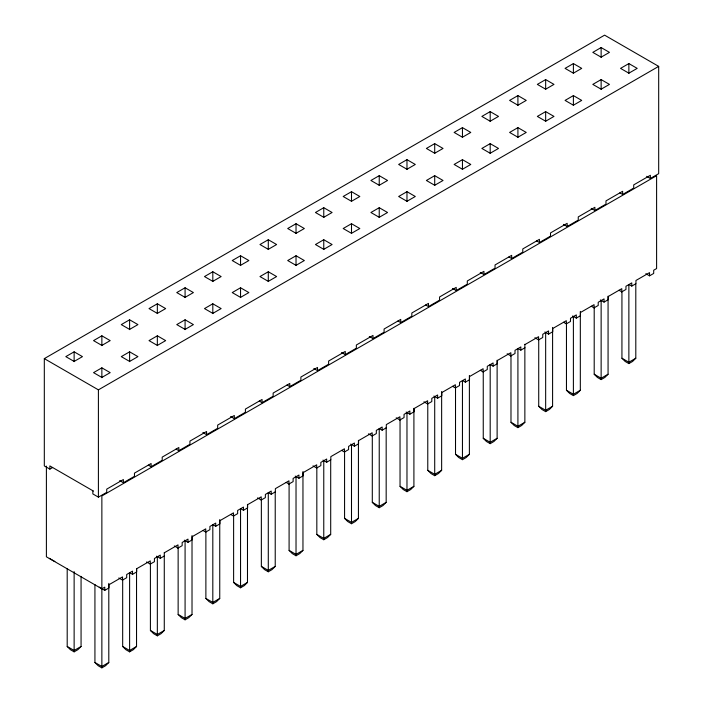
<?xml version="1.0" encoding="UTF-8"?>
<svg xmlns="http://www.w3.org/2000/svg" width="703" height="703" viewBox="0 0 703 703"><rect width="100%" height="100%" fill="white"/><g stroke="black" fill="none" stroke-linecap="round" stroke-linejoin="round"><path stroke-width="1.05" d="M67.198 568.718L67.198 646.479L70.397 649.686L74.131 651.839L74.131 571.627M94.931 584.465L94.931 662.49L98.139 665.697L101.865 667.85L101.865 495.949L656.602 175.671L656.602 268.555L653.693 270.233L653.693 273.441L649.537 275.84L645.837 273.704M122.674 579.404L122.674 646.479L125.872 649.686L129.607 651.839L129.607 572.725M150.407 563.393L150.407 630.468L153.614 633.667L157.34 635.82L157.34 556.706M178.14 547.373L178.14 614.448L181.348 617.656L185.082 619.809L185.082 540.695M455.518 387.239L455.518 454.314L458.716 457.521L462.451 459.674L462.451 380.56M483.251 371.228L483.251 438.303L486.45 441.502L490.184 443.655L490.184 364.541M510.984 355.208L510.984 422.283L514.192 425.491L517.918 427.644L517.918 348.53M566.46 323.187L566.46 390.262L569.667 393.46L573.393 395.613L573.393 316.499M621.935 291.42L621.935 358.231L625.134 361.439L628.869 363.592L628.869 284.478M81.065 576.39L81.065 646.479L77.866 649.686L74.131 651.839M108.798 583.367L108.798 662.49L105.599 665.697L101.865 667.85M136.54 568.455L136.54 646.479L133.333 649.686L129.607 651.839M164.274 552.435L164.274 630.468L161.075 633.667L157.34 635.82M192.016 535.598L192.016 614.448L188.808 617.656L185.082 619.809M219.749 519.579L219.749 598.438L216.55 601.645L212.816 603.798L209.081 601.645L205.882 598.438L205.882 531.363M247.482 504.394L247.482 582.427L244.284 585.625L240.549 587.778L236.823 585.625L233.616 582.427L233.616 515.352M275.224 491.669L275.224 566.407L272.017 569.615L268.291 571.767L264.556 569.615L261.358 566.407L261.358 499.332M302.958 471.537L302.958 550.396L299.759 553.604L296.025 555.757L292.299 553.604L289.091 550.396L289.091 483.321M330.7 459.639L330.7 534.385L327.493 537.584L323.767 539.737L320.032 537.584L316.825 534.385L316.825 467.31M358.433 440.342L358.433 518.366L355.235 521.573L351.5 523.726L347.765 521.573L344.567 518.366L344.567 451.291M386.175 427.617L386.175 502.355L382.968 505.562L379.233 507.715L375.507 505.562L372.3 502.355L372.3 435.28M413.909 408.311L413.909 486.344L410.701 489.543L406.975 491.696L403.241 489.543L400.042 486.344L400.042 419.269M441.642 391.474L441.642 470.325L438.444 473.532L434.709 475.685L430.983 473.532L427.776 470.325L427.776 403.25M469.384 375.455L469.384 454.314L466.177 457.521L462.451 459.674M497.118 360.27L497.118 438.303L493.919 441.502L490.184 443.655M524.86 344.259L524.86 422.283L521.652 425.491L517.918 427.644M552.593 327.413L552.593 406.272L549.386 409.48L545.66 411.633L541.925 409.48L538.726 406.272L538.726 339.197M580.327 311.403L580.327 390.262L577.128 393.46L573.393 395.613M608.069 296.218L608.069 374.242L604.861 377.449L601.135 379.602L597.401 377.449L594.202 374.242L594.202 307.167M635.802 283.757L635.802 358.231L632.603 361.439L628.869 363.592M52.637 467.521L49.86 469.121L44.315 465.922L44.315 358.627L604.598 35.15L658.685 66.381L658.685 173.667L650.363 178.474L646.663 176.339M74.131 351.825L65.81 356.623L74.131 361.43L82.453 356.623L74.131 351.825L74.131 361.658M101.865 335.806L93.543 340.612L101.865 345.419L110.186 340.612L101.865 335.806L101.865 345.639M129.607 319.795L121.285 324.601L129.607 329.399L137.929 324.601L129.607 319.795L129.607 329.628M157.34 303.784L149.018 308.582L157.34 313.389L165.662 308.582L157.34 303.784L157.34 313.617M185.082 287.764L176.761 292.571L185.082 297.378L193.395 292.571L185.082 287.764L185.082 297.597M212.816 271.753L204.494 276.56L212.816 281.358L221.137 276.56L212.816 271.753L212.816 281.587M240.549 255.743L232.227 260.541L240.549 265.347L248.871 260.541L240.549 255.743L240.549 265.576M268.291 239.723L259.969 244.53L268.291 249.337L276.613 244.53L268.291 239.723L268.291 249.556M296.025 223.712L287.703 228.519L296.025 233.317L304.346 228.519L296.025 223.712L296.025 233.545M323.767 207.701L315.445 212.499L323.767 217.306L332.088 212.499L323.767 207.701L323.767 217.535M351.5 191.682L343.178 196.489L351.5 201.295L359.822 196.489L351.5 191.682L351.5 201.515M379.233 175.671L370.912 180.478L379.233 185.276L387.555 180.478L379.233 175.671L379.233 185.504M406.975 159.66L398.654 164.458L406.975 169.265L415.297 164.458L406.975 159.66L406.975 169.493M434.709 143.64L426.387 148.447L434.709 153.254L443.031 148.447L434.709 143.64L434.709 153.474M462.451 127.63L454.129 132.436L462.451 137.234L470.773 132.436L462.451 127.63L462.451 137.463M490.184 111.619L481.863 116.417L490.184 121.224L498.506 116.417L490.184 111.619L490.184 121.452M517.918 95.599L509.605 100.406L517.918 105.213L526.239 100.406L517.918 95.599L517.918 105.432M545.66 79.588L537.338 84.395L545.66 89.193L553.982 84.395L545.66 79.588L545.66 89.422M573.393 63.578L565.071 68.376L573.393 73.182L581.715 68.376L573.393 63.578L573.393 73.411M601.135 47.558L592.814 52.365L601.135 57.171L609.457 52.365L601.135 47.558L601.135 57.391M101.865 367.836L93.543 372.643L101.865 377.441L110.186 372.643L101.865 367.836L101.865 377.669M129.607 351.825L121.285 356.623L129.607 361.43L137.929 356.623L129.607 351.825L129.607 361.658M157.34 335.806L149.018 340.612L157.34 345.419L165.662 340.612L157.34 335.806L157.34 345.639M185.082 319.795L176.761 324.601L185.082 329.399L193.395 324.601L185.082 319.795L185.082 329.628M212.816 303.784L204.494 308.582L212.816 313.389L221.137 308.582L212.816 303.784L212.816 313.617M240.549 287.764L232.227 292.571L240.549 297.378L248.871 292.571L240.549 287.764L240.549 297.597M268.291 271.753L259.969 276.56L268.291 281.358L276.613 276.56L268.291 271.753L268.291 281.587M296.025 255.743L287.703 260.541L296.025 265.347L304.346 260.541L296.025 255.743L296.025 265.576M323.767 239.723L315.445 244.53L323.767 249.337L332.088 244.53L323.767 239.723L323.767 249.556M351.5 223.712L343.178 228.519L351.5 233.317L359.822 228.519L351.5 223.712L351.5 233.545M379.233 207.701L370.912 212.499L379.233 217.306L387.555 212.499L379.233 207.701L379.233 217.535M406.975 191.682L398.654 196.489L406.975 201.295L415.297 196.489L406.975 191.682L406.975 201.515M434.709 175.671L426.387 180.478L434.709 185.276L443.031 180.478L434.709 175.671L434.709 185.504M462.451 159.66L454.129 164.458L462.451 169.265L470.773 164.458L462.451 159.66L462.451 169.493M490.184 143.64L481.863 148.447L490.184 153.254L498.506 148.447L490.184 143.64L490.184 153.474M517.918 127.63L509.605 132.436L517.918 137.234L526.239 132.436L517.918 127.63L517.918 137.463M545.66 111.619L537.338 116.417L545.66 121.224L553.982 116.417L545.66 111.619L545.66 121.452M573.393 95.599L565.071 100.406L573.393 105.213L581.715 100.406L573.393 95.599L573.393 105.432M601.135 79.588L592.814 84.395L601.135 89.193L609.457 84.395L601.135 79.588L601.135 89.422M628.869 63.578L620.547 68.376L628.869 73.182L637.19 68.376L628.869 63.578L628.869 73.411M44.315 358.627L98.402 389.857L658.685 66.381M92.858 490.747L92.858 493.945L98.402 497.144L106.724 492.346L106.724 489.139L123.368 479.534L123.368 482.733L119.668 480.597M123.368 482.733L134.458 476.326L134.458 473.128L151.101 463.523L151.101 466.722L148.324 465.122M151.101 466.722L162.2 460.316L162.2 457.117L178.834 447.503L178.834 450.711L176.066 449.103M178.834 450.711L189.933 444.305L189.933 441.097L206.577 431.493L206.577 434.691L202.877 432.556M206.577 434.691L217.666 428.285L217.666 425.087L234.31 415.482L234.31 418.68L230.61 416.545M234.31 418.68L245.409 412.274L245.409 409.076L262.052 399.462L262.052 402.67L259.275 401.061M262.052 402.67L273.142 396.264L273.142 393.056L289.785 383.451L289.785 386.65L287.009 385.051M289.785 386.65L300.884 380.244L300.884 377.045L317.519 367.441L317.519 370.639L313.828 368.504M317.519 370.639L328.617 364.233L328.617 361.034L345.261 351.421L345.261 354.628L341.561 352.493M345.261 354.628L356.351 348.222L356.351 345.015L372.994 335.41L372.994 338.609L369.295 336.473M372.994 338.609L384.093 332.203L384.093 329.004L400.736 319.399L400.736 322.598L397.96 320.999M400.736 322.598L411.826 316.192L411.826 312.993L428.47 303.38L428.47 306.587L425.693 304.979M428.47 306.587L439.568 300.181L439.568 296.974L456.203 287.369L456.203 290.567L452.512 288.432M456.203 290.567L467.302 284.161L467.302 280.963L483.945 271.358L483.945 274.557L480.246 272.421M483.945 274.557L495.035 268.151L495.035 264.952L511.679 255.338L511.679 258.546L508.91 256.938M511.679 258.546L522.777 252.14L522.777 248.932L539.421 239.328L539.421 242.526L536.644 240.927M539.421 242.526L550.511 236.12L550.511 232.921L567.154 223.317L567.154 226.515L563.455 224.38M567.154 226.515L578.253 220.109L578.253 216.911L594.887 207.297L594.887 210.505L591.197 208.369M594.887 210.505L605.986 204.098L605.986 200.891L622.63 191.286L622.63 194.485L619.853 192.886M622.63 194.485L633.719 188.079L633.719 184.88L650.363 175.275L650.363 178.474M164.414 552.716L178.008 544.869L178.008 548.076L174.309 545.941M524.992 344.54L538.586 336.693L538.586 339.892L534.886 337.756M99.237 587.146L104.782 590.353L108.939 587.945L108.939 584.747L122.533 576.899L122.533 580.098L118.833 577.963M122.533 580.098L126.689 577.699L126.689 574.5L132.516 571.135L132.516 574.333L129.747 572.734M132.516 574.333L136.681 571.934L136.681 568.727L150.266 560.889L150.266 564.087L146.567 561.952M150.266 564.087L154.432 561.688L154.432 558.481L160.258 555.115L160.258 558.323L156.558 556.187M160.258 558.323L164.414 555.924M178.008 548.076L182.165 545.669L182.165 542.47L187.991 539.104L187.991 542.312L184.291 540.176M187.991 542.312L192.147 539.904L192.147 536.705L205.742 528.858L205.742 532.057L202.965 530.457M205.742 532.057L209.907 529.658L209.907 526.459L215.724 523.094L215.724 526.292L212.956 524.693M215.724 526.292L219.89 523.893L219.89 520.686L233.484 512.847L233.484 516.046L230.707 514.447M233.484 516.046L237.64 513.647L237.64 510.44L243.466 507.074L243.466 510.281L240.69 508.682M243.466 510.281L247.623 507.882L247.623 504.675L261.217 496.828L261.217 500.035L257.518 497.9M261.217 500.035L265.374 497.627L265.374 494.429L271.2 491.063L271.2 494.271L268.432 492.662M271.2 494.271L275.365 491.863L275.365 488.664L288.951 480.817L288.951 484.015L286.183 482.416M288.951 484.015L293.116 481.617L293.116 478.418L298.942 475.052L298.942 478.251L295.242 476.116M298.942 478.251L303.098 475.852L303.098 472.644L316.693 464.806L316.693 468.005L312.993 465.869M316.693 468.005L320.849 465.606L320.849 462.398L326.675 459.033L326.675 462.24L322.976 460.105M326.675 462.24L330.832 459.841L330.832 456.634L344.426 448.786L344.426 451.994L341.649 450.386M344.426 451.994L348.591 449.586L348.591 446.387L354.409 443.022L354.409 446.229L350.718 444.094M354.409 446.229L358.574 443.821L358.574 440.623L372.168 432.776L372.168 435.974L368.469 433.839M372.168 435.974L376.325 433.575L376.325 430.377L382.151 427.011L382.151 430.21L379.374 428.61M382.151 430.21L386.307 427.811L386.307 424.603L399.902 416.765L399.902 419.963L396.202 417.828M399.902 419.963L404.058 417.564L404.058 414.357L409.884 410.991L409.884 414.199L406.185 412.063M409.884 414.199L414.049 411.8L414.049 408.592L427.635 400.745L427.635 403.953L423.935 401.817M427.635 403.953L431.8 401.545L431.8 398.346L437.626 394.981L437.626 398.188L433.927 396.053M437.626 398.188L441.783 395.78L441.783 392.582L455.377 384.734L455.377 387.933L452.6 386.334M455.377 387.933L459.534 385.534L459.534 382.335L465.36 378.97L465.36 382.168L462.583 380.569M465.36 382.168L469.516 379.769L469.516 376.562L483.11 368.724L483.11 371.922L480.334 370.323M483.11 371.922L487.276 369.523L487.276 366.316L493.093 362.95L493.093 366.158L490.325 364.558M493.093 366.158L497.258 363.759L497.258 360.551L510.853 352.704L510.853 355.911L507.153 353.776M510.853 355.911L515.009 353.504L515.009 350.305L520.835 346.939L520.835 350.147L518.058 348.539M520.835 350.147L524.992 347.739M538.586 339.892L542.742 337.493L542.742 334.294L548.568 330.928L548.568 334.127L544.869 331.992M548.568 334.127L552.734 331.728L552.734 328.521L566.319 320.682L566.319 323.881L563.551 322.282M566.319 323.881L570.485 321.482L570.485 318.274L576.311 314.909L576.311 318.116L572.611 315.981M576.311 318.116L580.467 315.717L580.467 312.51L594.061 304.663L594.061 307.87L591.285 306.262M594.061 307.87L598.218 305.462L598.218 302.264L604.044 298.898L604.044 302.105L600.344 299.97M604.044 302.105L608.209 299.698L608.209 296.499L621.795 288.652L621.795 291.85L619.027 290.251M621.795 291.85L625.96 289.451L625.96 286.253L631.777 282.887L631.777 286.086L629.009 284.487M631.777 286.086L635.943 283.687L635.943 280.479L649.537 272.641L649.537 275.84M81.065 646.479L74.131 650.486L67.198 646.479M108.798 662.49L101.865 666.497L94.931 662.49M136.54 646.479L129.607 650.486L122.674 646.479M164.274 630.468L157.34 634.466L150.407 630.468M192.016 614.448L185.082 618.455L178.14 614.448M219.749 598.438L212.816 602.445L205.882 598.438M247.482 582.427L240.549 586.425L233.616 582.427M275.224 566.407L268.291 570.414L261.358 566.407M302.958 550.396L296.025 554.403L289.091 550.396M330.7 534.385L323.767 538.384L316.825 534.385M358.433 518.366L351.5 522.373L344.567 518.366M386.175 502.355L379.233 506.362L372.3 502.355M413.909 486.344L406.975 490.343L400.042 486.344M441.642 470.325L434.709 474.332L427.776 470.325M469.384 454.314L462.451 458.321L455.518 454.314M497.118 438.303L490.184 442.301L483.251 438.303M524.86 422.283L517.918 426.29L510.984 422.283M552.593 406.272L545.66 410.28L538.726 406.272M580.327 390.262L573.393 394.26L566.46 390.262M608.069 374.242L601.135 378.249L594.202 374.242M635.802 358.231L628.869 362.238L621.935 358.231M93.402 491.063L49.86 465.922L49.86 469.121M49.307 558.323L54.852 561.521M601.135 300.489L601.135 379.602M545.66 332.519L545.66 411.633M434.709 396.571L434.709 475.685M406.975 412.582L406.975 491.696M379.233 428.602L379.233 507.715M351.5 444.612L351.5 523.726M323.767 460.623L323.767 539.737M296.025 476.643L296.025 555.757M268.291 492.654L268.291 571.767M240.549 508.664L240.549 587.778M212.816 524.684L212.816 603.798M104.782 590.353L104.782 587.146L101.865 588.824L46.398 556.802L46.398 466.107M98.402 389.857L98.402 497.144"/></g></svg>
